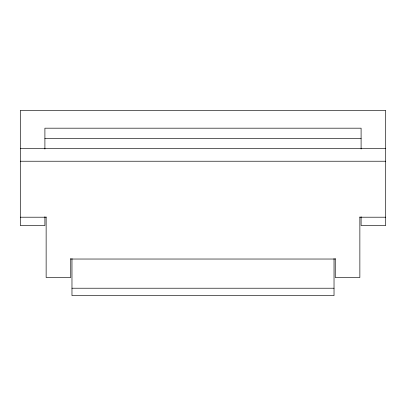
<?xml version="1.0" encoding="UTF-8"?>
<svg xmlns="http://www.w3.org/2000/svg" width="406" height="406" viewBox="0 0 406 406"><rect width="100%" height="100%" fill="white"/><g stroke="black" fill="none" stroke-linecap="round" stroke-linejoin="round"><path stroke-width="0.61" d="M44.904 138.385L361.096 138.385M20.3 148.439L385.7 148.439M20.3 161.228L385.7 161.228M20.3 217.205L46.137 217.205M359.863 217.205L385.7 217.205M70.74 259.033L335.26 259.033M71.974 288.219L334.026 288.219M361.096 149.032L361.096 128.184L44.904 128.184L44.904 149.032M361.096 216.713L361.096 225.553L385.7 225.553L385.7 110.396L20.3 110.396L20.3 225.553L44.904 225.553L44.904 216.713M359.863 216.977L359.863 277.491L335.26 277.491L335.26 258.551M334.026 258.551L334.026 295.604L71.974 295.604L71.974 258.551M70.74 258.551L70.74 277.491L46.137 277.491L46.137 216.977"/></g></svg>
